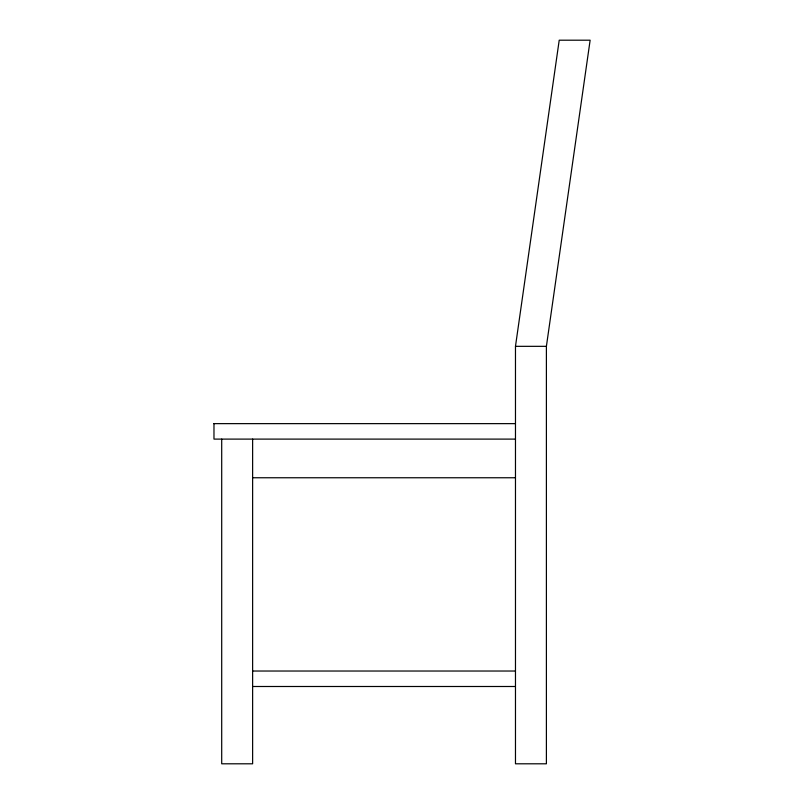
<?xml version="1.0" encoding="UTF-8"?>
<svg xmlns="http://www.w3.org/2000/svg" width="804" height="804" viewBox="0 0 804 804"><rect width="100%" height="100%" fill="white"/><g stroke="black" fill="none" stroke-linecap="round" stroke-linejoin="round"><path stroke-width="1.21" d="M515.475 346.333L559.212 40.2L590.136 40.2L546.398 346.333L546.398 763.8L515.475 763.8L515.475 346.333L546.398 346.333M213.864 423.638L515.475 423.638M515.475 439.105L213.975 439.105L213.975 423.638M252.627 477.757L515.475 477.757M252.627 671.028L515.475 671.028M252.627 686.495L515.475 686.495M252.627 439.105L252.627 763.8L221.703 763.8L221.703 439.105"/></g></svg>
